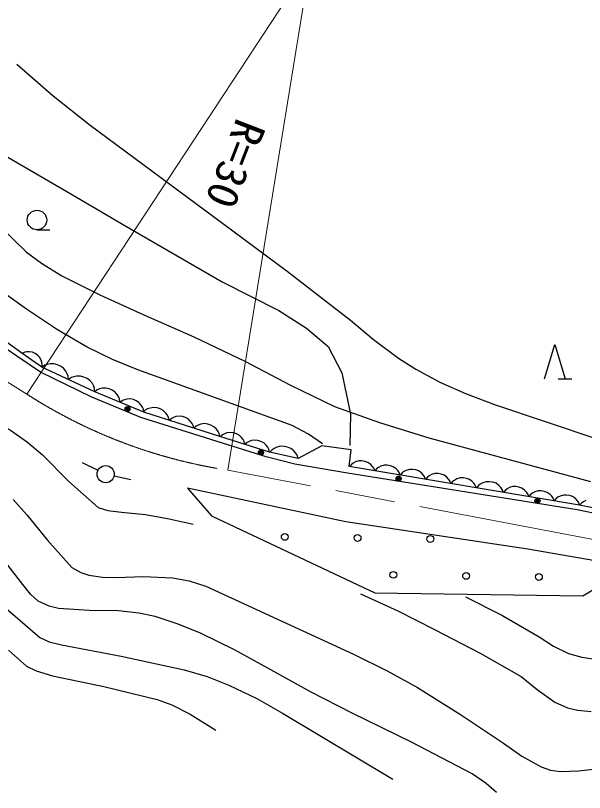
# Model space of a CAD drawing. Units: millimetres, scale not verified. Extents: x 40000 to 680000, y 20000 to 380000.
# Drawn here: x 262041 to 295218, y 292168 to 337459 of the extents above; entities that cross this region are included whole.
import ezdxf
from ezdxf.enums import TextEntityAlignment as Align

# ---------------------------------------------------------------- set-up
doc = ezdxf.new("R2010")
doc.units = ezdxf.units.MM
doc.header["$LTSCALE"] = 1000
doc.linetypes.add('CHAIN', pattern=[18.5, 12, -1.5, 3.5, -1.5])
for name, color, linetype, lineweight in [('M-BGD', 7, 'Continuous', 25), ('M-BMK', 2, 'CHAIN', 13), ('M-STR-HTXT', 7, 'Continuous', 13)]:
    doc.layers.add(name, color=color, linetype=linetype, lineweight=lineweight)
doc.styles.add('ＭＳ ゴシック', font='')
doc.styles.get('ＭＳ ゴシック').set_extended_font_data('MS Gothic')

msp = doc.modelspace()

# ---------------------------------------------------------------- linework, layer by layer
at = {"layer": 'M-BGD'}
for p, q in [((260372, 329903), (265027, 327204)), ((265027, 327204), (268518, 325155)), ((263292, 324965), (264042, 324965)), ((268518, 325155), (274081, 321943)), ((274081, 321943), (277386, 320268)), ((277386, 320268), (279015, 319243)), ((262416, 317773), (260185, 319382)), ((262122, 317601), (259942, 319097)), ((279015, 319243), (280272, 318173)), ((280272, 318173), (281063, 316637)), ((292883, 316289), (293483, 318289)), ((293483, 318289), (294083, 316289)), ((263490, 316661), (262122, 317601)), ((263582, 316960), (262416, 317773)), ((262583, 317828), (262434, 317761)), ((262700, 317849), (262583, 317828)), ((262840, 317853), (262700, 317849)), ((263025, 317826), (262840, 317853)), ((263179, 317753), (263025, 317826)), ((263317, 317657), (263179, 317753)), ((263439, 317538), (263317, 317657)), ((263528, 317373), (263439, 317538)), ((263572, 317240), (263528, 317373)), ((263593, 317123), (263572, 317240)), ((263582, 316960), (263593, 317123)), ((263754, 317068), (263590, 316956)), ((263889, 317117), (263754, 317068)), ((264056, 317152), (263889, 317117)), ((264284, 317159), (264056, 317152)), ((264483, 317103), (264284, 317159)), ((264668, 317017), (264483, 317103)), ((266483, 315207), (263490, 316661)), ((266673, 315523), (263582, 316960)), ((264839, 316901), (264668, 317017)), ((264981, 316722), (264839, 316901)), ((265061, 316572), (264981, 316722)), ((281063, 316637), (281575, 314216)), ((265110, 316437), (265061, 316572)), ((265131, 316240), (265110, 316437)), ((265295, 316351), (265131, 316240)), ((265431, 316400), (265295, 316351)), ((265597, 316435), (265431, 316400)), ((265825, 316442), (265597, 316435)), ((266025, 316387), (265825, 316442)), ((266209, 316301), (266025, 316387)), ((266380, 316184), (266209, 316301)), ((266522, 316005), (266380, 316184)), ((293683, 316289), (294483, 316289)), ((266602, 315856), (266522, 316005)), ((266652, 315720), (266602, 315856)), ((266673, 315523), (266652, 315720)), ((266937, 315690), (266811, 315639)), ((267092, 315729), (266937, 315690)), ((267306, 315743), (267092, 315729)), ((267495, 315699), (267306, 315743)), ((267672, 315625), (267495, 315699)), ((266811, 315639), (266661, 315528)), ((269520, 314330), (266673, 315523)), ((267837, 315521), (267672, 315625)), ((267977, 315358), (267837, 315521)), ((268058, 315220), (267977, 315358)), ((269346, 314035), (266483, 315207)), ((268110, 315094), (268058, 315220)), ((268136, 314910), (268110, 315094)), ((268277, 315013), (268136, 314910)), ((268395, 315062), (268277, 315013)), ((268540, 315098), (268395, 315062)), ((268741, 315112), (268540, 315098)), ((268919, 315070), (268741, 315112)), ((269085, 315000), (268919, 315070)), ((269239, 314903), (269085, 315000)), ((269371, 314750), (269239, 314903)), ((269446, 314621), (269371, 314750)), ((269495, 314503), (269446, 314621)), ((269622, 314465), (269482, 314342)), ((269520, 314330), (269495, 314503)), ((273958, 312910), (269520, 314330)), ((269743, 314527), (269622, 314465)), ((269894, 314580), (269743, 314527)), ((270106, 314613), (269894, 314580)), ((270299, 314585), (270106, 314613)), ((270482, 314526), (270299, 314585)), ((270655, 314437), (270482, 314526)), ((270808, 314287), (270655, 314437)), ((273792, 312624), (269346, 314035)), ((270901, 314157), (270808, 314287)), ((270963, 314036), (270901, 314157)), ((271006, 313854), (270963, 314036)), ((271137, 313970), (271006, 313854)), ((271250, 314028), (271137, 313970)), ((271392, 314077), (271250, 314028)), ((271591, 314108), (271392, 314077)), ((271772, 314082), (271591, 314108)), ((271943, 314027), (271772, 314082)), ((272105, 313944), (271943, 314027)), ((272249, 313803), (272105, 313944)), ((281575, 314216), (281529, 312401)), ((272336, 313681), (272249, 313803)), ((272394, 313568), (272336, 313681)), ((272434, 313397), (272394, 313568)), ((272575, 313520), (272434, 313397)), ((272695, 313583), (272575, 313520)), ((272846, 313635), (272695, 313583)), ((273059, 313668), (272846, 313635)), ((273251, 313640), (273059, 313668)), ((273434, 313581), (273251, 313640)), ((273607, 313492), (273434, 313581)), ((273761, 313342), (273607, 313492)), ((273853, 313212), (273761, 313342)), ((273916, 313091), (273853, 313212)), ((273958, 312910), (273916, 313091)), ((274113, 313018), (273982, 312902)), ((274226, 313078), (274113, 313018)), ((274367, 313128), (274226, 313078)), ((274566, 313160), (274367, 313128)), ((274746, 313135), (274566, 313160)), ((274918, 313081), (274746, 313135)), ((275081, 312999), (274918, 313081)), ((275226, 312859), (275081, 312999)), ((276656, 311726), (273792, 312624)), ((276846, 312007), (273958, 312910)), ((275314, 312738), (275226, 312859)), ((275373, 312625), (275314, 312738)), ((275414, 312455), (275373, 312625)), ((275545, 312571), (275414, 312455)), ((275657, 312630), (275545, 312571)), ((275799, 312680), (275657, 312630)), ((275997, 312712), (275799, 312680)), ((276178, 312687), (275997, 312712)), ((276350, 312634), (276178, 312687)), ((276513, 312551), (276350, 312634)), ((276658, 312412), (276513, 312551)), ((276746, 312290), (276658, 312412)), ((276805, 312177), (276746, 312290)), ((276846, 312007), (276805, 312177)), ((276999, 312148), (276863, 312004)), ((277120, 312227), (276999, 312148)), ((277274, 312298), (277120, 312227)), ((277495, 312355), (277274, 312298)), ((277702, 312345), (277495, 312355)), ((277901, 312302), (277702, 312345)), ((278094, 312226), (277901, 312302)), ((278272, 312083), (278094, 312226)), ((278383, 311955), (278272, 312083)), ((279900, 312368), (278525, 311646)), ((281607, 312132), (279900, 312368)), ((281497, 311162), (281607, 312132)), ((278323, 311299), (276656, 311726)), ((278525, 311646), (276846, 312007)), ((278461, 311834), (278383, 311955)), ((278525, 311646), (278461, 311834)), ((266850, 310940), (265950, 311376)), ((281401, 310786), (278323, 311299)), ((294930, 308923), (281497, 311162)), ((281628, 311292), (281515, 311159)), ((281732, 311366), (281628, 311292)), ((281865, 311435), (281732, 311366)), ((282057, 311494), (281865, 311435)), ((282240, 311494), (282057, 311494)), ((282417, 311465), (282240, 311494)), ((282590, 311406), (282417, 311465)), ((282753, 311287), (282590, 311406)), ((282856, 311179), (282753, 311287)), ((282930, 311075), (282856, 311179)), ((283345, 311189), (283211, 311120)), ((283537, 311248), (283345, 311189)), ((283719, 311248), (283537, 311248)), ((283897, 311218), (283719, 311248)), ((284070, 311159), (283897, 311218)), ((284232, 311041), (284070, 311159)), ((294786, 308649), (281401, 310786)), ((282994, 310912), (282930, 311075)), ((283108, 311046), (282994, 310912)), ((283211, 311120), (283108, 311046)), ((284336, 310932), (284232, 311041)), ((284410, 310829), (284336, 310932)), ((284474, 310666), (284410, 310829)), ((284588, 310799), (284474, 310666)), ((284691, 310873), (284588, 310799)), ((284824, 310942), (284691, 310873)), ((285017, 311001), (284824, 310942)), ((285199, 311001), (285017, 311001)), ((285377, 310972), (285199, 311001)), ((285549, 310912), (285377, 310972)), ((285712, 310794), (285549, 310912)), ((285816, 310686), (285712, 310794)), ((286496, 310755), (286304, 310695)), ((286679, 310755), (286496, 310755)), ((286856, 310725), (286679, 310755)), ((287029, 310666), (286856, 310725)), ((267789, 310618), (268767, 310411)), ((285890, 310582), (285816, 310686)), ((285954, 310419), (285890, 310582)), ((286067, 310552), (285954, 310419)), ((286171, 310626), (286067, 310552)), ((286304, 310695), (286171, 310626)), ((287192, 310548), (287029, 310666)), ((287295, 310439), (287192, 310548)), ((287369, 310335), (287295, 310439)), ((287433, 310173), (287369, 310335)), ((287547, 310306), (287433, 310173)), ((287650, 310380), (287547, 310306)), ((287783, 310449), (287650, 310380)), ((287976, 310508), (287783, 310449)), ((288158, 310508), (287976, 310508)), ((288336, 310478), (288158, 310508)), ((288508, 310419), (288336, 310478)), ((288671, 310301), (288508, 310419)), ((288775, 310192), (288671, 310301)), ((289492, 310284), (289286, 310221)), ((289686, 310284), (289492, 310284)), ((289876, 310252), (289686, 310284)), ((290060, 310189), (289876, 310252)), ((272064, 309914), (273469, 308289)), ((281294, 307937), (272064, 309914)), ((288849, 310089), (288775, 310192)), ((288913, 309926), (288849, 310089)), ((289034, 310068), (288913, 309926)), ((289144, 310147), (289034, 310068)), ((289286, 310221), (289144, 310147)), ((290233, 310063), (290060, 310189)), ((290344, 309947), (290233, 310063)), ((290423, 309837), (290344, 309947)), ((290491, 309663), (290423, 309837)), ((290605, 309796), (290491, 309663)), ((290708, 309870), (290605, 309796)), ((290841, 309939), (290708, 309870)), ((291034, 309998), (290841, 309939)), ((291216, 309998), (291034, 309998)), ((291394, 309969), (291216, 309998)), ((291566, 309910), (291394, 309969)), ((291729, 309791), (291566, 309910)), ((291833, 309683), (291729, 309791)), ((291907, 309579), (291833, 309683)), ((291971, 309416), (291907, 309579)), ((292084, 309550), (291971, 309416)), ((292188, 309624), (292084, 309550)), ((292321, 309693), (292188, 309624)), ((292513, 309752), (292321, 309693)), ((292696, 309752), (292513, 309752)), ((292873, 309722), (292696, 309752)), ((293046, 309663), (292873, 309722)), ((293209, 309545), (293046, 309663)), ((293312, 309436), (293209, 309545)), ((293386, 309333), (293312, 309436)), ((293667, 309377), (293564, 309303)), ((293800, 309446), (293667, 309377)), ((293993, 309505), (293800, 309446)), ((294175, 309505), (293993, 309505)), ((294353, 309476), (294175, 309505)), ((294525, 309416), (294353, 309476)), ((294688, 309298), (294525, 309416)), ((293450, 309170), (293386, 309333)), ((293564, 309303), (293450, 309170)), ((294792, 309190), (294688, 309298)), ((294866, 309086), (294792, 309190)), ((294930, 308923), (294866, 309086)), ((305011, 306774), (294930, 308923)), ((295057, 309050), (294937, 308922)), ((295163, 309119), (295057, 309050)), ((295299, 309182), (295163, 309119)), ((304917, 306469), (294786, 308649)), ((273469, 308289), (282999, 303809)), ((291921, 306356), (281294, 307937)), ((297894, 305302), (291921, 306356)), ((295127, 303634), (297894, 305302)), ((282999, 303809), (295127, 303634))]:
    msp.add_line(p, q, dxfattribs=at)
for points in [[(262119, 334618), (264238, 332787), (266384, 331069), (274106, 325348), (277873, 322565), (281581, 319691), (282923, 318564), (284366, 317487), (285380, 316838), (286790, 316079), (288280, 315416), (289965, 314785), (299008, 311748), (301481, 310945), (304115, 310199), (308192, 309185), (312249, 308070), (315972, 306939), (319930, 305618), (322590, 304322)], [(279947, 312500), (279117, 313060), (278175, 313566), (269177, 316801), (267693, 317398), (266216, 318119), (264492, 319135), (262672, 320334), (261380, 321277), (260275, 322212), (258415, 323977), (256495, 325659), (255028, 326687)], [(261214, 325091), (262684, 323666), (263555, 323024), (264747, 322292), (266965, 321177), (269514, 320017), (272439, 318737), (275419, 317317), (278071, 315918), (280646, 314673), (283271, 313743), (286133, 312842), (295565, 310287)], [(259565, 314322), (260672, 313855), (261748, 313284), (262734, 312596), (263618, 311846), (265150, 310290), (266853, 308784), (267414, 308607), (268221, 308500), (269615, 308363), (270996, 308121), (272407, 307808)], [(261897, 309249), (262702, 308356), (263876, 306886), (265317, 305277), (265844, 304989), (266323, 304832), (267114, 304717), (267906, 304705), (269512, 304755), (271185, 304684), (272169, 304498), (273135, 304193), (281747, 300233), (283719, 299262), (285472, 298290), (287998, 296721), (290487, 295047), (291564, 294291), (292690, 293658), (293231, 293473), (293823, 293392), (294878, 293428), (296266, 293592)], [(290084, 292168), (289481, 292697), (288670, 293256), (285123, 295106), (281662, 296795), (279242, 298029), (276763, 299410), (274816, 300477), (272823, 301448), (271531, 301986), (270182, 302418), (269239, 302624), (268047, 302765), (266338, 302778), (264554, 302894), (263995, 303022), (263354, 303315), (262915, 303719), (262466, 304288), (261113, 306022)], [(282154, 303743), (284342, 302755), (286479, 301677), (289144, 300294), (291527, 298932), (292451, 298166), (293494, 297437), (294227, 297111), (294826, 296959), (295616, 296891)], [(288286, 303579), (290391, 302499), (292580, 301241), (293420, 300696), (294294, 300272), (295065, 300050), (295855, 299930)], [(261011, 303292), (263449, 301198), (263994, 300958), (264718, 300767), (268195, 300116), (271879, 299319), (273222, 298921), (274484, 298430), (276104, 297641), (277609, 296794), (284048, 292934)], [(261637, 300454), (262678, 299523), (263238, 299259), (264196, 298969), (267191, 298353), (270293, 297590), (271155, 297267), (272232, 296733), (273729, 295795)]]:
    msp.add_lwpolyline(points, dxfattribs=at)
for centre, radius in [((263292, 325535), 570), ((268571, 314514), 150), ((268571, 314514), 90), ((268571, 314514), 30), ((276352, 311979), 150), ((276352, 311979), 90), ((276352, 311979), 30), ((267299, 310722), 500), ((284380, 310462), 150), ((284380, 310462), 90), ((284380, 310462), 30), ((292477, 309169), 150), ((292477, 309169), 90), ((292477, 309169), 30), ((277742, 307068), 200), ((281984, 307006), 200), ((286226, 306945), 200), ((284074, 304855), 200), ((288317, 304793), 200), ((292559, 304732), 200)]:
    msp.add_circle(centre, radius, dxfattribs=at)
at = {"layer": 'M-BMK'}
for p, q in [((262694, 315393), (254642, 320410)), ((333765, 299704), (274429, 310956))]:
    msp.add_line(p, q, dxfattribs=at)
msp.add_arc((278939, 340615), 30000, 237.2157, 261.354, dxfattribs=at)
at = {"layer": 'M-STR-HTXT'}
for p, q in [((279236, 340545), (262694, 315393)), ((274429, 310956), (279236, 340545))]:
    msp.add_line(p, q, dxfattribs=at)

# ---------------------------------------------------------------- texts
at = {"layer": 'M-STR-HTXT', "style": 'ＭＳ ゴシック', "width": 1.05}
msp.add_text('R=30', height=1833, rotation=248.9, dxfattribs=at).set_placement((274444, 331777), align=Align.BOTTOM_LEFT)

doc.saveas('drawing.dxf')
